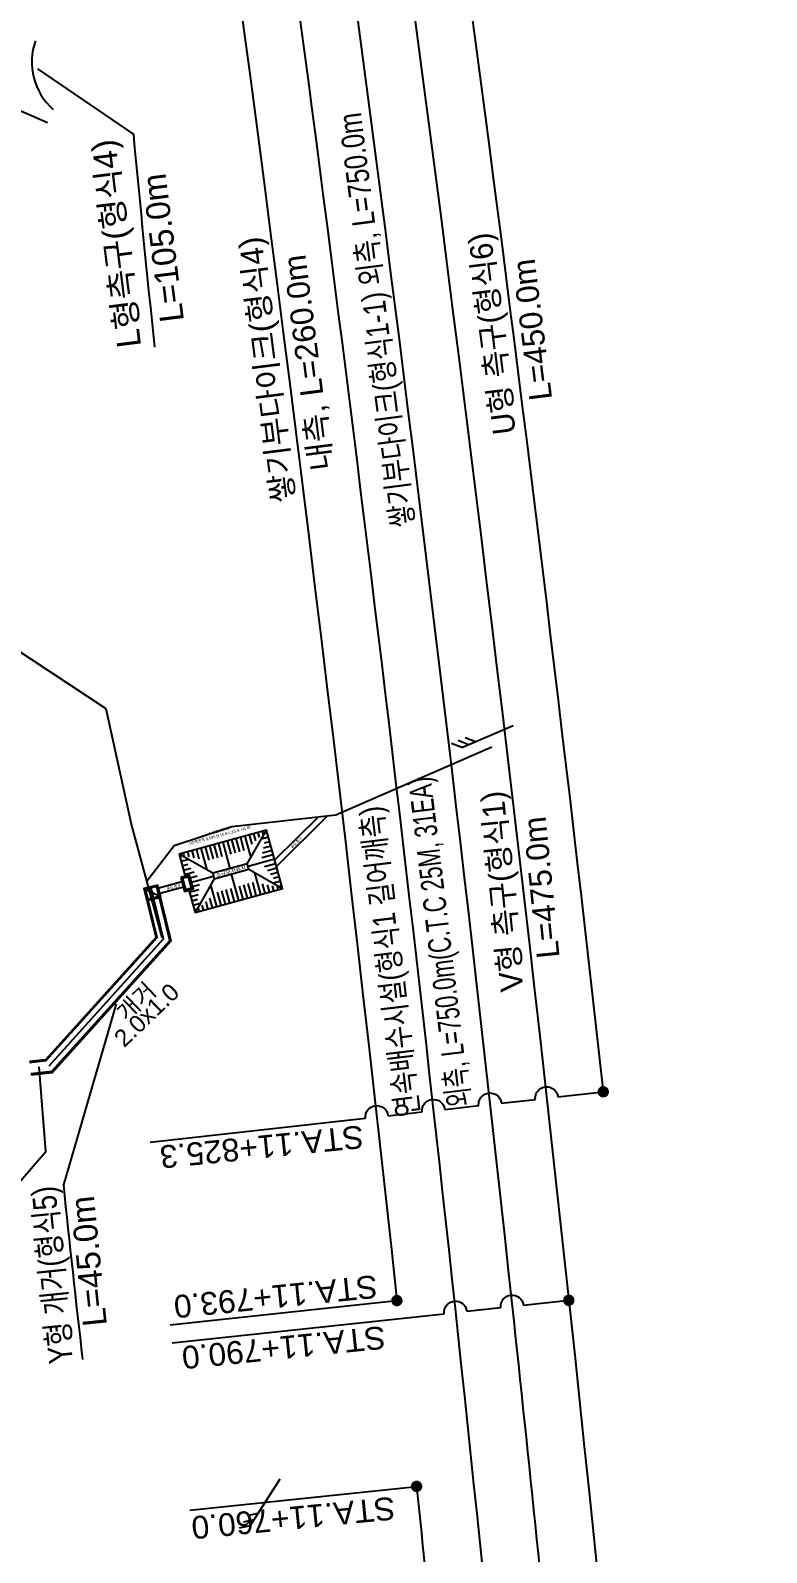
# Model space of a CAD drawing. Header units: millimetres. Extents: x 219390 to 221240, y 444648 to 450301.
# Drawn here: x 220063.6 to 220192.8, y 445148.6 to 445415.8 of the extents above; entities that cross this region are included whole.
import ezdxf
from ezdxf.enums import TextEntityAlignment as Align

# ---------------------------------------------------------------- set-up
doc = ezdxf.new("R2010")
doc.units = ezdxf.units.MM
doc.linetypes.add('CONT', pattern=[0])
for name, color, linetype in [('0.CC-DIMT 부체도로', 4, 'Continuous'), ('[도면]U형 V형 측구', 4, 'Continuous'), ('[도면]노면측구', 5, 'Continuous'), ('[도면]배수구조물도수로+방수거+집수거', 30, 'Continuous'), ('[도면]소단측구', 5, 'Continuous'), ('CC-DIML_본선', 1, 'CONT'), ('CC-DIMT_본선', 3, 'CONT'), ('CD-MISC-초기우수처리시설', 84, 'Continuous'), ('CZ-LINE', 3, 'Continuous'), ('제목', 7, 'Continuous')]:
    doc.layers.add(name, color=color, linetype=linetype)
doc.styles.get("Standard").update_dxf_attribs({"font": 'arial.ttf'})
doc.styles.add('돋움', font='Dotum.TTF')
doc.linetypes.add('E-WFLOW04', pattern='A,1.5,[32,kscals.shx,S=0.1,R=0,X=0,Y=0],0', length=1.5)
doc.linetypes.add('H-CANAL00', pattern='A,1.1,[32,kosdic.shx,S=0.1,R=0,X=0,Y=0],-0.35,["Y",Standard,S=0.2,R=0,X=0,Y=-0.1],-0.290558', length=1)
doc.linetypes.add('H-DICHL04', pattern='A,0.9,0,[32,KSCALS.SHX,S=0.1,R=0,X=0,Y=0],-0.333333,0,["L4",Standard,S=0.2,R=0,X=0,Y=-0.1],-0.416667', length=1.65)
doc.linetypes.add('H-DICHL04R', pattern='A,0.9,0,[32,KSCALS.SHX,S=0.1,R=0,X=0,Y=0],-0.666667,0,["L4",Standard,S=0.2,R=180,X=0,Y=0.1],-0.083333', length=1.65)
doc.linetypes.add('H-DICHV01', pattern='A,0.9,[32,kscals.shx,S=0.1,R=360,X=0,Y=0],-0.333333,["V1",Standard,S=0.2,R=360,X=0,Y=-0.1],-0.416667', length=1.65)
doc.linetypes.add('H-DICHV01R', pattern='A,0.9,[32,kscals.shx,S=0.1,R=0,X=0,Y=0],-0.666667,["V1",Standard,S=0.2,R=180,X=0,Y=0.1],-0.083333', length=1.65)

# ---------------------------------------------------------------- blocks, each defined once
blk = doc.blocks.new('A$C31C57068')
at = {"layer": '[도면]소단측구', "color": 4, "ltscale": 8}
blk.add_line((-0.661, -0.16), (0.813, 0.254), dxfattribs=at)
at = {"layer": '[도면]소단측구', "color": 4, "ltscale": 8, "flags": 128}
for points in [[(-0.469, -0.106), (-0.735, 0.044)], [(-0.276, -0.051), (-0.542, 0.098)], [(-0.661, -0.16), (-0.927, -0.01)]]:
    blk.add_lwpolyline(points, dxfattribs=at)
at = {"layer": '[도면]소단측구', "color": 4, "ltscale": 8}
blk.add_solid([(0.813, 0.254), (0.12, 0.06), (0.071, 0.233), (0.813, 0.254)], dxfattribs=at)
blk = doc.blocks.new('A$C377828D0')
at = {"layer": 'CD-MISC-초기우수처리시설'}
for p, q in [((-7.95, 4.3), (-7.63, 4.3)), ((-7.95, 3.5), (-6.65, 3.5)), ((-7.95, 2.7), (-6.93, 2.7)), ((-7.2, 4.8), (-7.2, 4.3)), ((-6.4, 4.8), (-6.4, 3.9)), ((-5.6, 4.8), (-5.6, 3.5)), ((-4.8, 4.8), (-4.8, 3.1)), ((-4, 4.8), (-4, 0.85)), ((-3.2, 4.8), (-3.2, 2.4)), ((-2.4, 4.8), (-2.4, 2.4)), ((-1.6, 4.8), (-1.6, 2.4)), ((-0.8, 4.8), (-0.8, 2.4)), ((0, 4.8), (0, 0)), ((0.8, 4.8), (0.8, 2.4)), ((1.6, 4.8), (1.6, 2.4)), ((2.4, 4.8), (2.4, 2.4)), ((3.2, 4.8), (3.2, 2.4)), ((4, 4.8), (4, 0.85)), ((4.8, 4.8), (4.8, 3.1)), ((5.6, 4.8), (5.6, 3.5)), ((6.4, 4.8), (6.4, 3.9)), ((7.95, 3.5), (6.65, 3.5)), ((7.95, 2.7), (6.93, 2.7)), ((7.2, 4.8), (7.2, 4.3)), ((7.95, 4.3), (7.63, 4.3)), ((-7.95, 1.9), (-6.59, 1.9)), ((-7.95, 1.1), (-6.24, 1.1)), ((-7.15, 0.3), (-5.9, 0.3)), ((7.95, 0.3), (5.9, 0.3)), ((7.95, 1.1), (6.24, 1.1)), ((7.95, 1.9), (6.59, 1.9)), ((-7.95, -2.1), (-6.24, -2.1)), ((-7.15, -0.5), (-3.15, -0.5)), ((-7.15, -1.3), (-5.9, -1.3)), ((-4, -5.8), (-4, -1.85)), ((0, -5.8), (0, -1)), ((7.95, -0.5), (3.15, -0.5)), ((4, -5.8), (4, -1.85)), ((7.95, -1.3), (5.9, -1.3)), ((7.95, -2.1), (6.24, -2.1)), ((-7.95, -2.9), (-6.59, -2.9)), ((-7.95, -3.7), (-6.93, -3.7)), ((-7.95, -4.5), (-6.65, -4.5)), ((-7.95, -5.3), (-7.63, -5.3)), ((-7.2, -5.8), (-7.2, -5.3)), ((-6.4, -5.8), (-6.4, -4.9)), ((-5.6, -5.8), (-5.6, -4.5)), ((-4.8, -5.8), (-4.8, -4.1)), ((-3.2, -5.8), (-3.2, -3.4)), ((-2.4, -5.8), (-2.4, -3.4)), ((-1.6, -5.8), (-1.6, -3.4)), ((-0.8, -5.8), (-0.8, -3.4)), ((0.8, -5.8), (0.8, -3.4)), ((1.6, -5.8), (1.6, -3.4)), ((2.4, -5.8), (2.4, -3.4)), ((3.2, -5.8), (3.2, -3.4)), ((4.8, -5.8), (4.8, -4.1)), ((5.6, -5.8), (5.6, -4.5)), ((6.4, -5.8), (6.4, -4.9)), ((7.95, -2.9), (6.59, -2.9)), ((7.95, -4.5), (6.65, -4.5)), ((7.95, -3.7), (6.93, -3.7)), ((7.2, -5.8), (7.2, -5.3)), ((7.95, -5.3), (7.63, -5.3))]:
    blk.add_line(p, q, dxfattribs=at)
for points in [[(-7.95, 4.8), (-7.95, 0.75)], [(-7.95, -1.75), (-7.95, -5.8), (7.95, -5.8), (7.95, 4.8), (-7.95, 4.8)], [(-3.15, 0), (-7.95, 4.8)], [(3.15, 0), (7.95, 4.8)], [(-8.5, 0.5), (-8.5, -1.5), (-7.4, -1.5), (-7.4, 0.5), (-8.5, 0.5)], [(-3.15, -1), (-7.95, -5.8)], [(3.15, -1), (7.95, -5.8)]]:
    blk.add_lwpolyline(points, dxfattribs=at)
for points in [[(-8.75, 0.75), (-8.75, -1.75), (-7.15, -1.75), (-7.15, 0.75)], [(-3.15, 0), (-3.15, -1), (3.15, -1), (3.15, 0)]]:
    blk.add_lwpolyline(points, close=True, dxfattribs=at)
at = {"layer": 'CD-MISC-초기우수처리시설', "style": '돋움'}
blk.add_text('소규모저류지', height=0.7, dxfattribs=at).set_placement((0, -0.5), align=Align.MIDDLE_CENTER)
at = {"layer": '제목', "color": 1, "style": '돋움'}
for s, p in [('(유역면적 8,000 B:10.6 L:15.9, H1.6)', (-0.18, 5.85)), ('소규모저류지', (-0.18, 6.62))]:
    blk.add_text(s, height=0.5, dxfattribs=at).set_placement(p, align=Align.CENTER)

msp = doc.modelspace()

# ---------------------------------------------------------------- linework, layer by layer
at = {"layer": '[도면]U형 V형 측구', "color": 4, "linetype": 'H-DICHV01R', "ltscale": 10, "flags": 128}
for points in [[(220052.31, 445347.15), (220050.66, 445341.53), (220047.09, 445337.04), (220038.76, 445332.86), (220038.43, 445331.8), (220050.59, 445314.05), (220076.84, 445296.75), (220081.34, 445276.22), (220086.68, 445256.54)], [(220084.01, 445266.38), (220088.87, 445272.66), (220098.95, 445276.01), (220117.23, 445278.08), (220144.56, 445290.02)]]:
    msp.add_lwpolyline(points, dxfattribs=at)
at = {"layer": '[도면]U형 V형 측구', "color": 4, "linetype": 'H-DICHV01', "ltscale": 10, "flags": 128}
msp.add_lwpolyline([(220032.95, 445179.54), (220038.78, 445189.15), (220057.1, 445208.34), (220066.3, 445218.95), (220065.14, 445233.81)], dxfattribs=at)
at = {"layer": '[도면]노면측구', "color": 4, "linetype": 'H-DICHL04R', "ltscale": 8, "flags": 128}
msp.add_lwpolyline([(220064.52, 445413.95, 0.310653), (220067.63, 445401.88, 0.310653)], format="xyb", dxfattribs=at)
at = {"layer": '[도면]노면측구', "color": 4, "linetype": 'H-DICHL04', "ltscale": 10, "flags": 128}
msp.add_lwpolyline([(220030.54, 445399.89, -0.388367), (220050.33, 445406.67), (220066.62, 445399.57)], format="xyb", dxfattribs=at)
at = {"layer": '[도면]노면측구', "color": 4, "linetype": 'ByBlock', "ltscale": 10, "flags": 128}
for points in [[(220063.45, 445234.82), (220066.3, 445235.15), (220085.66, 445256.61), (220083.59, 445265.14)], [(220063.47, 445234.62), (220066.4, 445234.95), (220085.88, 445256.55), (220083.78, 445265.19)], [(220063.69, 445232.64), (220067.38, 445233.05), (220088.08, 445256), (220085.72, 445265.66)], [(220063.72, 445232.44), (220067.48, 445232.86), (220088.3, 445255.94), (220085.92, 445265.71)]]:
    msp.add_lwpolyline(points, dxfattribs=at)
at = {"layer": '[도면]노면측구', "color": 4, "linetype": 'H-CANAL00', "ltscale": 8, "flags": 128}
msp.add_lwpolyline([(220066.89, 445234), (220086.98, 445256.28), (220084.75, 445265.43)], dxfattribs=at)
at = {"layer": '[도면]배수구조물도수로+방수거+집수거', "color": 4}
for points in [[(220086.48, 445263.62), (220085.97, 445265.72), (220083.54, 445265.13), (220084.05, 445263.03)], [(220086.24, 445263.77), (220085.82, 445265.48), (220083.78, 445264.98), (220084.2, 445263.27)]]:
    msp.add_lwpolyline(points, close=True, dxfattribs=at)
msp.add_lwpolyline([(220086.24, 445263.77), (220083.78, 445264.98)], dxfattribs=at)
at = {"layer": 'CC-DIML_본선'}
for p, q in [((220069.46, 445213.15, -18), (220078.72, 445244.88, 93)), ((220146.25, 445227.46), (220152.22, 445228.12)), ((220156.19, 445228.57), (220164.14, 445229.45)), ((220126.38, 445225.25), (220132.34, 445225.91)), ((220136.32, 445226.35), (220142.28, 445227.02)), ((220084.64, 445220.6), (220122.4, 445224.8)), ((220088.15, 445188.52), (220127.92, 445192.81)), ((220150.13, 445192), (220158.09, 445192.85)), ((220088.49, 445185.37), (220136.21, 445190.5)), ((220140.19, 445190.93), (220146.16, 445191.57)), ((220091.59, 445156.04), (220131.38, 445160.19))]:
    msp.add_line(p, q, dxfattribs=at)
at = {"layer": 'CC-DIML_본선', "flags": 128}
for points in [[(220032.36, 445912.91), (220032.45, 445912.42), (220032.62, 445911.44), (220032.79, 445910.45), (220032.96, 445909.47), (220033.13, 445908.49), (220033.3, 445907.5), (220033.47, 445906.52), (220033.64, 445905.54), (220033.8, 445904.55), (220033.97, 445903.57), (220034.14, 445902.58), (220034.31, 445901.6), (220034.48, 445900.62), (220034.65, 445899.63), (220034.82, 445898.65), (220034.99, 445897.66), (220035.16, 445896.68), (220035.33, 445895.7), (220035.5, 445894.71), (220035.67, 445893.73), (220035.84, 445892.74), (220036.01, 445891.76), (220036.18, 445890.77), (220036.35, 445889.79), (220036.52, 445888.8), (220036.69, 445887.82), (220036.86, 445886.83), (220037.03, 445885.85), (220037.2, 445884.86), (220037.37, 445883.88), (220037.54, 445882.89), (220037.63, 445882.35), (220057.91, 445764.84, -0.018224), (220146.6, 445109.13), (220172.88, 444841.71)], [(220022.51, 445911.22), (220022.59, 445910.72), (220022.76, 445909.74), (220022.93, 445908.76), (220023.1, 445907.77), (220023.27, 445906.79), (220023.44, 445905.81), (220023.61, 445904.82), (220023.78, 445903.84), (220023.95, 445902.85), (220024.12, 445901.87), (220024.29, 445900.89), (220024.46, 445899.9), (220024.63, 445898.92), (220024.8, 445897.93), (220024.97, 445896.95), (220025.14, 445895.96), (220025.31, 445894.98), (220025.48, 445894), (220025.65, 445893.01), (220025.82, 445892.03), (220025.99, 445891.04), (220026.16, 445890.06), (220026.33, 445889.07), (220026.5, 445888.09), (220026.67, 445887.1), (220026.84, 445886.12), (220027.01, 445885.13), (220027.18, 445884.15), (220027.35, 445883.16), (220027.52, 445882.18), (220027.69, 445881.19), (220027.78, 445880.65), (220048.06, 445763.14, -0.015878), (220127.92, 445192.81, -0.015878)], [(220101.56, 445622.45, -0.014164), (220166.5, 445111.08), (220192.79, 444843.67)], [(220115.85, 445595.4, -0.01013), (220164.14, 445229.45)], [(220096.08, 445592.38, -0.011112), (220148.15, 445191.78)], [(220148.15, 445191.78, -0.002258), (220156.55, 445110.11), (220182.84, 444842.69)], [(220131.38, 445160.19, -0.001442), (220136.64, 445108.15), (220137.5, 445099.48)], [(220131.38, 445160.19, -0.001442), (220136.64, 445108.15), (220137.5, 445099.48)]]:
    msp.add_lwpolyline(points, format="xyb", dxfattribs=at)
at = {"layer": 'CC-DIML_본선'}
msp.add_lwpolyline([(220064.86, 445409.03), (220081.75, 445397.5)], dxfattribs=at)
at = {"layer": 'CC-DIML_본선', "flags": 128}
for points, elevation in [([(220085.46, 445360.17, -0.003246), (220081.75, 445397.5, -0.003246)], 3), ([(220072.82, 445182.47, -0.00267), (220069.46, 445213.15, -0.00267)], -18)]:
    msp.add_lwpolyline(points, format="xyb", dxfattribs=dict(at, elevation=elevation))
at = {"layer": 'CC-DIML_본선'}
for points in [[(220152.22, 445228.12, -1), (220156.19, 445228.57, -1)], [(220132.34, 445225.91, -1), (220136.32, 445226.35, -1)], [(220142.28, 445226.97, -1), (220146.25, 445227.51, -1)], [(220122.4, 445224.8, -1), (220126.38, 445225.25, -1)], [(220146.16, 445191.56, -1), (220150.13, 445192, -1)], [(220136.22, 445190.49, -1), (220140.19, 445190.93, -1)]]:
    msp.add_lwpolyline(points, format="xyb", dxfattribs=at)
for points in [[(220164.63, 445229.55, 1, 1, -1), (220163.65, 445229.36, 1, 1, -1)], [(220128.41, 445192.9, 1, 1, -1), (220127.43, 445192.71, 1, 1, -1)], [(220158.58, 445192.95, 1, 1, -1), (220157.6, 445192.75, 1, 1, -1)], [(220131.87, 445160.28, 1, 1, -1), (220130.89, 445160.09, 1, 1, -1)]]:
    msp.add_lwpolyline(points, format="xyseb", close=True, dxfattribs=at)
at = {"layer": 'CD-MISC-초기우수처리시설', "color": 4}
for p, q in [((220090.2, 445266.32), (220086.14, 445265.22)), ((220090.46, 445265.36), (220086.38, 445264.25))]:
    msp.add_line(p, q, dxfattribs=at)
for points in [[(220114.16, 445277.73), (220106.47, 445270.13)], [(220115.77, 445277.91), (220106.78, 445269.02)]]:
    msp.add_lwpolyline(points, dxfattribs=at)

# ---------------------------------------------------------------- block references
at = {"layer": '[도면]소단측구', "color": 4, "linetype": 'E-WFLOW04', "ltscale": 9, "xscale": 6.399999999891236, "yscale": 6.399999999891236, "zscale": 6.399999999891236}
for p, rotation in [((220143.4, 445291.44), 7.492273061865832), ((220104.64, 445156.85), 41.87909105013117)]:
    msp.add_blockref('A$C31C57068', p, dxfattribs=dict(at, rotation=rotation))
at = {"layer": 'CZ-LINE', "color": 4, "rotation": 15.34652255748911}
msp.add_blockref('A$C377828D0', (220098.64, 445268.64), dxfattribs=at)

# ---------------------------------------------------------------- texts
at = {"layer": '0.CC-DIMT 부체도로'}
for s, p in [('L형측구(형식4)', (220084.31, 445360.49, -127.94)), ('L=105.0m', (220091.83, 445364.96, 217.8))]:
    msp.add_text(s, height=4.2, rotation=97.1538, dxfattribs=at).set_placement(p, align=Align.BOTTOM_LEFT)
at = {"layer": '[도면]노면측구', "color": 4}
for s, p in [('개거', (220083.2, 445244.24, -105)), ('2.0x1.0', (220085.04, 445241.85, -225))]:
    msp.add_text(s, height=3, rotation=43.6937, dxfattribs=at).set_placement(p, align=Align.CENTER)
at = {"layer": '[도면]배수구조물도수로+방수거+집수거', "color": 4, "style": '돋움'}
for s, p in [('방수거', (220084.93, 445264.36)), ('D1000', (220085.2, 445264.42))]:
    msp.add_text(s, height=0.2, rotation=103.6842, dxfattribs=at).set_placement(p, align=Align.MIDDLE_CENTER)
at = {"layer": 'CC-DIMT_본선'}
for s, rotation, width, p in [('쌓기부다이크(형식1-1) 외측, L=750.0m', 97.3488, 0.8, (220127.47, 445365.31, 25.91)), ('U형 측구(형식6)', 97.1582, 0.95, (220147.78, 445362.9)), ('외측, L=750.0m(C.T.C 25M, 31EA)', 96.8958, 0.68, (220138.54, 445256.13)), ('V형 측구(형식1)', 95.6992, 0.95, (220149.57, 445264.94)), ('연속배수시설(형식1 길어깨측)', 96.8958, 0.8, (220129.76, 445252.67))]:
    msp.add_text(s, height=4, rotation=rotation, dxfattribs=dict(at, width=width)).set_placement(p, align=Align.BOTTOM_CENTER)
for s, rotation, p in [('쌓기부다이크(형식4)  ', 97.2141, (220108.07, 445358.12)), ('내측, L=260.0m ', 97.3488, (220115.38, 445358.6)), ('L=450.0m', 97.1582, (220154.82, 445363.61)), ('L=475.0m', 95.6992, (220156.44, 445265.62))]:
    msp.add_text(s, height=4, rotation=rotation, dxfattribs=at).set_placement(p, align=Align.BOTTOM_CENTER)
for s, rotation, p in [('STA.11+825.3', 185.8215, (220086.17, 445219.95)), ('STA.11+793.0', 185.8215, (220088.61, 445193.67)), ('STA.11+790.0', 185.8215, (220090.02, 445184.73)), ('STA.11+760.0', 185.6143, (220091.71, 445154.88))]:
    msp.add_text(s, height=4, rotation=rotation, dxfattribs=at).set_placement(p, align=Align.RIGHT)
at = {"layer": 'CC-DIMT_본선', "width": 0.8}
msp.add_text('Y형 개거(형식5)', height=4.2, rotation=95.7738, dxfattribs=at).set_placement((220069.53, 445197.5, -18), align=Align.CENTER)
at = {"layer": 'CC-DIMT_본선'}
msp.add_text('L=45.0m', height=4.2, rotation=95.7738, dxfattribs=at).set_placement((220071.72, 445199.5, -18), align=Align.TOP_CENTER)
at = {"layer": 'CD-MISC-초기우수처리시설', "color": 4, "style": '돋움'}
for rotation, p in [(44.6741, (220110.48, 445273.01, 77.23)), (15.1862, (220088.83, 445265.15))]:
    msp.add_text('유도측구', height=0.5, rotation=rotation, dxfattribs=at).set_placement(p, align=Align.CENTER)

doc.saveas('drawing.dxf')
